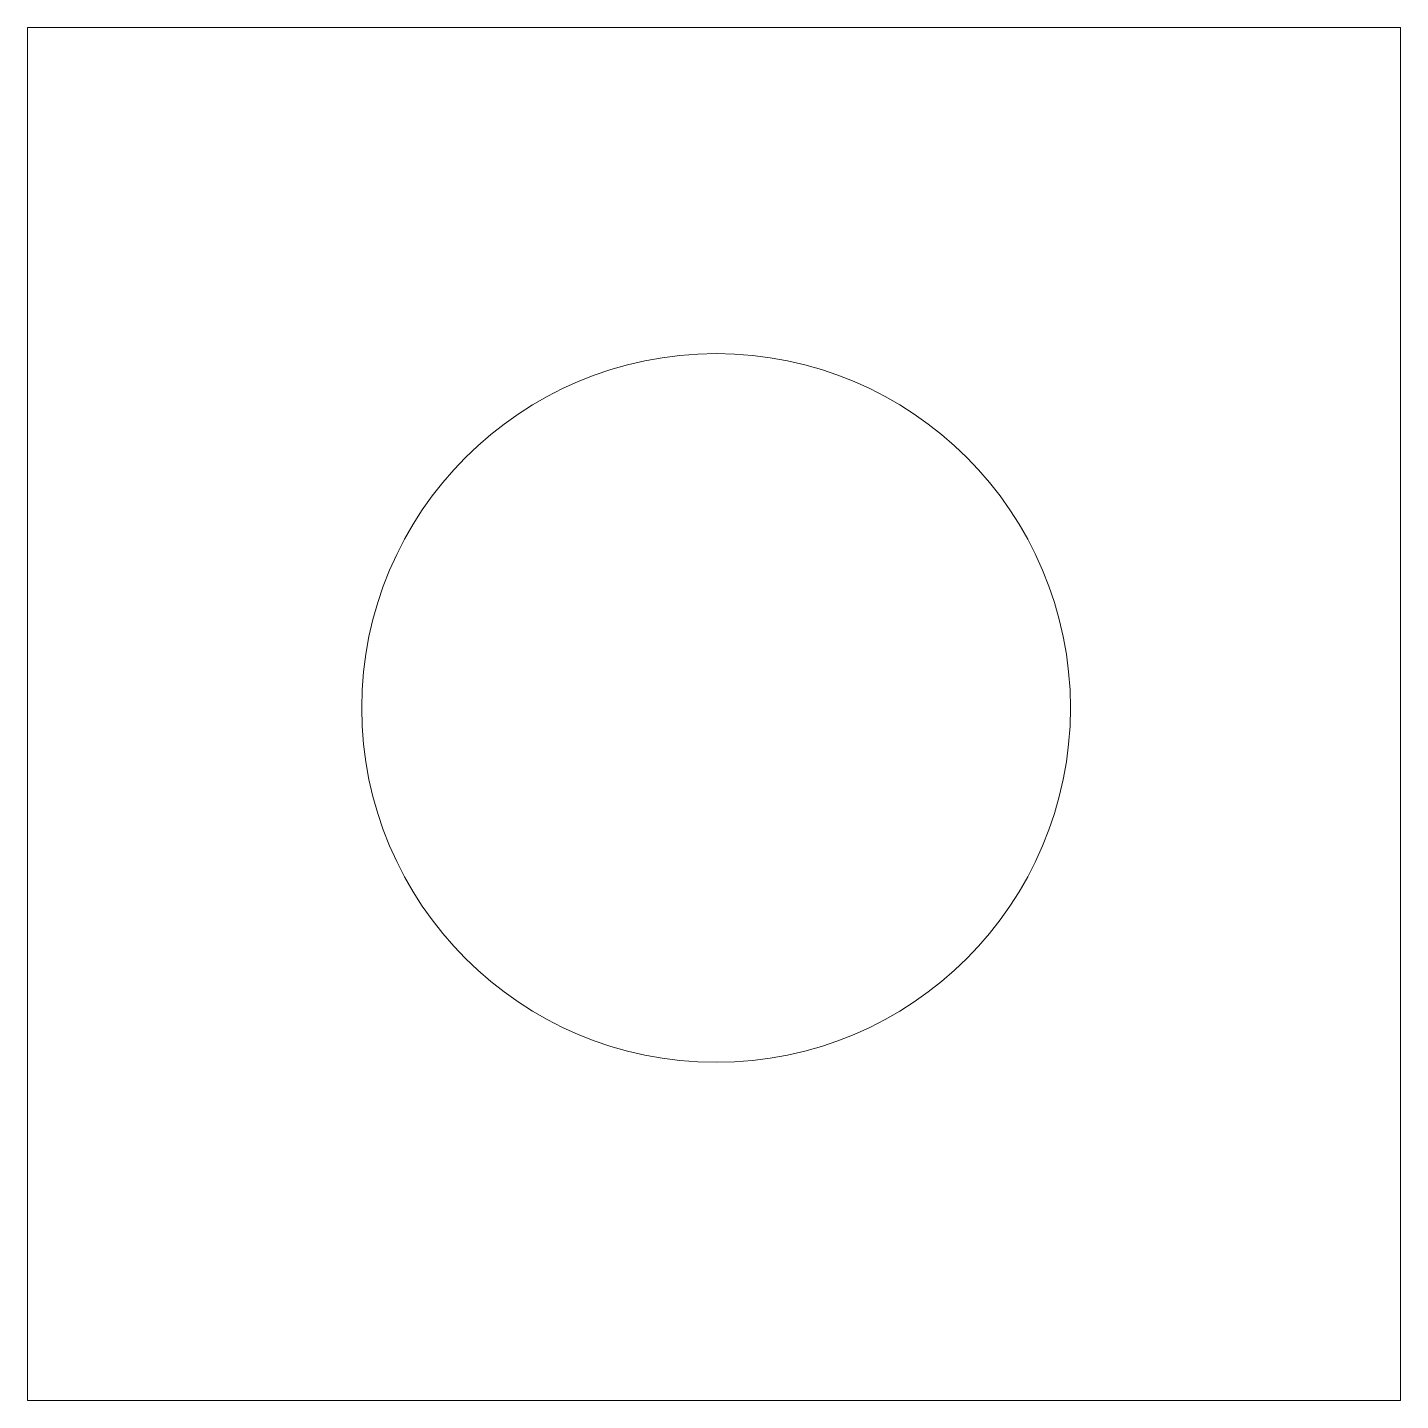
# Model space of a CAD drawing. Header units: inches. Extents: x 215.2 to 219.07, y 458 to 461.88.
import ezdxf

# ---------------------------------------------------------------- set-up
doc = ezdxf.new("R2010")
doc.units = ezdxf.units.IN
doc.header["$MEASUREMENT"] = 0
doc.layers.add('A-101-RCP', color=7, linetype='Continuous', lineweight=9)

msp = doc.modelspace()

# ---------------------------------------------------------------- linework, layer by layer
at = {"layer": 'A-101-RCP', "lineweight": 5}
for p, q in [((215.1959, 458.0039), (215.1959, 461.8789)), ((215.1959, 461.8789), (219.0709, 461.8789)), ((219.0709, 461.8789), (219.0709, 458.0039)), ((219.0709, 458.0039), (215.1959, 458.0039))]:
    msp.add_line(p, q, dxfattribs=at)
at = {"layer": 'A-101-RCP'}
msp.add_circle((217.1394, 459.9584), 1, dxfattribs=at)

doc.saveas('drawing.dxf')
